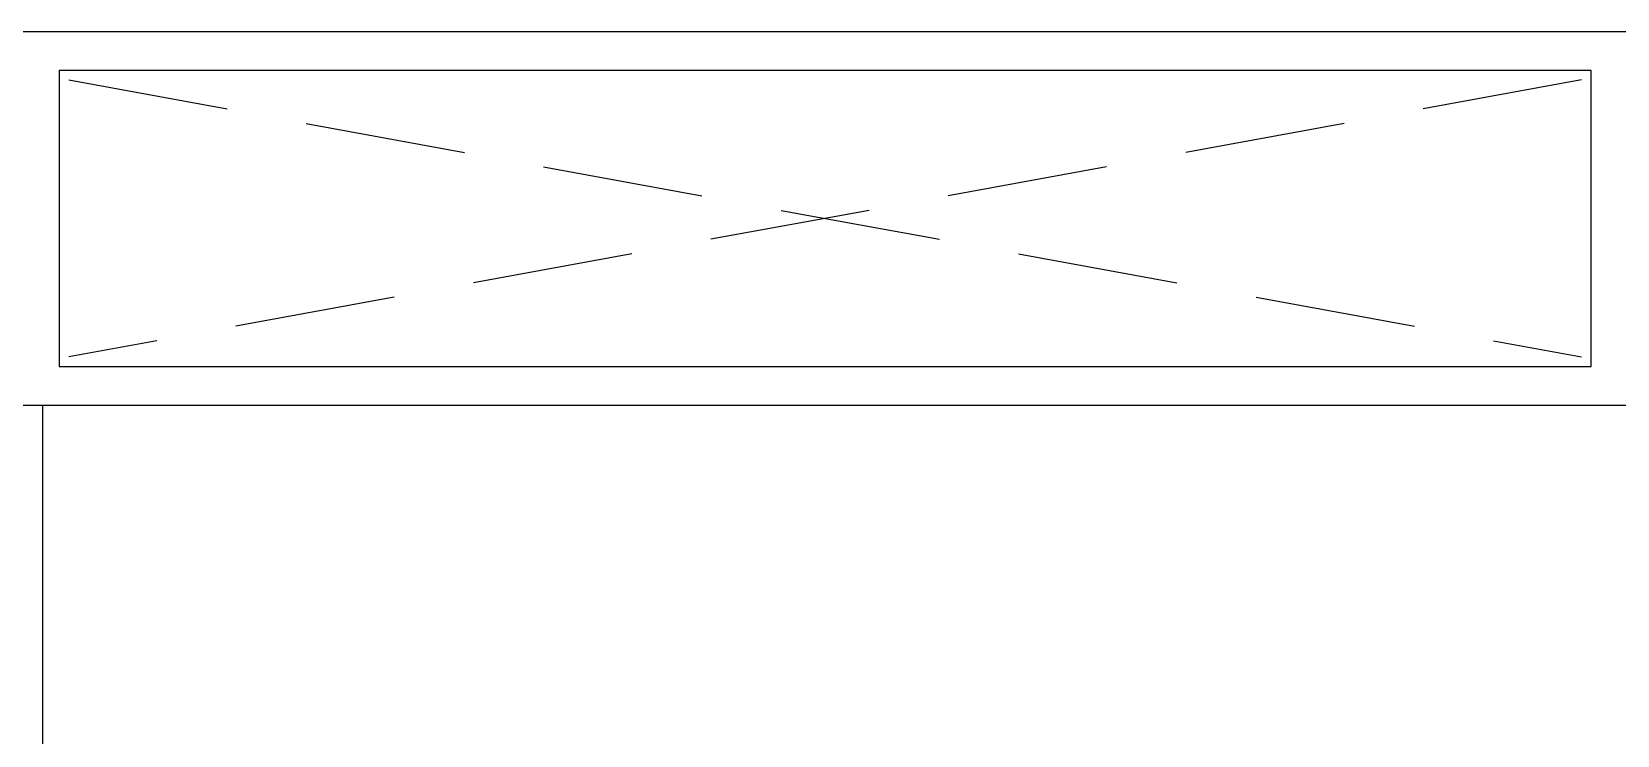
# Model space of a CAD drawing. Extents: x -1.7 to 87, y -33.6 to 19.
# Drawn here: x 10.148 to 12.611, y 6.197 to 7.29 of the extents above; entities that cross this region are included whole.
import ezdxf

# ---------------------------------------------------------------- set-up
doc = ezdxf.new("R2010")
doc.units = 0
doc.linetypes.add('HIDDEN', pattern=[0.375, 0.25, -0.125])
for name, color, linetype in [('AR-ARMÁRIOS', 2, 'Continuous'), ('AR-DIV', 2, 'Continuous'), ('AR-PRJ', 1, 'HIDDEN')]:
    doc.layers.add(name, color=color, linetype=linetype)

msp = doc.modelspace()

# ---------------------------------------------------------------- linework, layer by layer
at = {"layer": 'AR-ARMÁRIOS'}
msp.add_lwpolyline([(12.63, 7.29), (10.13, 7.29), (10.13, 6.71), (12.63, 6.71)], dxfattribs=at)
at = {"layer": 'AR-ARMÁRIOS', "color": 1}
msp.add_lwpolyline([(12.57, 7.23), (10.19, 7.23), (10.19, 6.77), (12.57, 6.77)], close=True, dxfattribs=at)
at = {"layer": 'AR-DIV'}
msp.add_line((10.165, -0.05), (10.165, 6.71), dxfattribs=at)
at = {"layer": 'AR-PRJ', "color": 1}
for p, q in [((10.205, 7.215), (12.555, 6.785)), ((12.555, 7.215), (10.205, 6.785))]:
    msp.add_line(p, q, dxfattribs=at)

doc.saveas('drawing.dxf')
